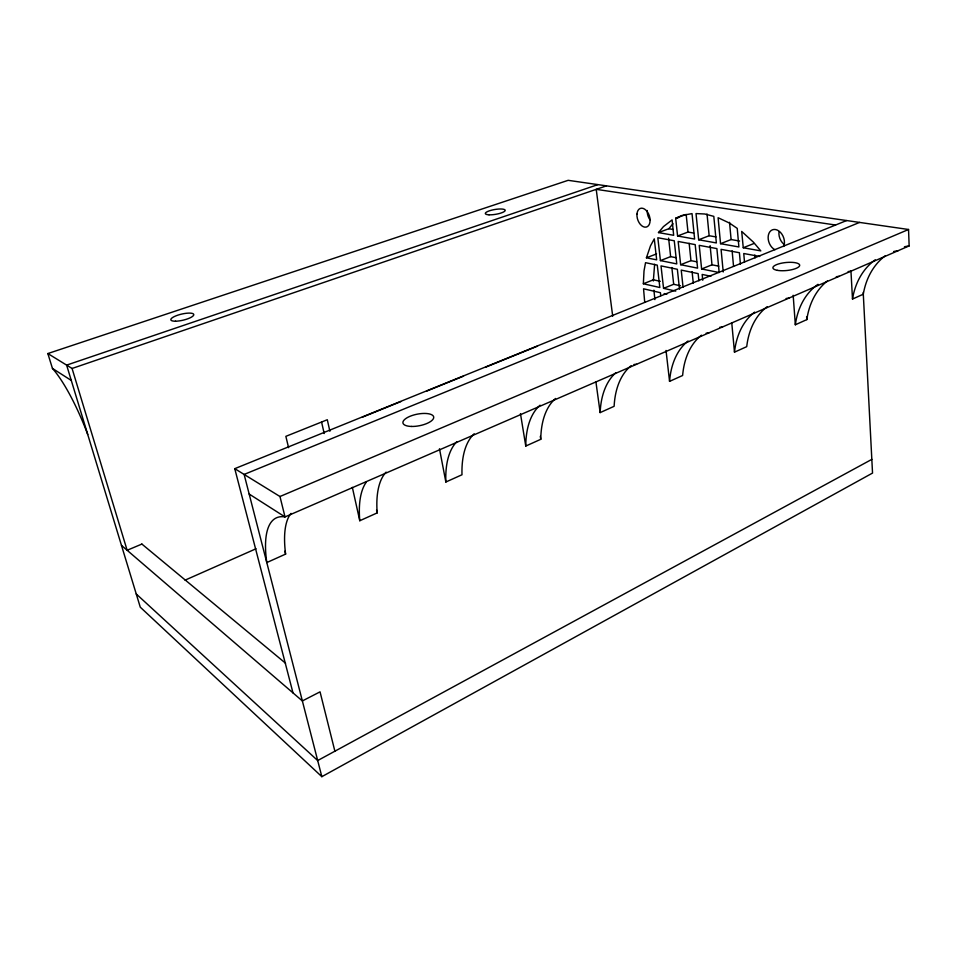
<?xml version="1.0" encoding="UTF-8"?>
<svg xmlns="http://www.w3.org/2000/svg" width="957" height="957" viewBox="0 0 957 957"><rect width="100%" height="100%" fill="white"/><g stroke="black" fill="none" stroke-linecap="round" stroke-linejoin="round"><path stroke-width="1.44" d="M643.355 283.774L644.013 270.951L645.532 262.685L657.268 265.125L659.828 287.507L643.355 283.774L653.404 279.791M653.332 280.987L654.636 264.264M646.418 257.804L650.497 245.829L654.277 238.879L656.669 259.837L646.418 257.804L656.586 253.892M658.488 232.587L663.452 226.606L672.113 219.895L673.668 235.302L658.488 232.587L668.823 228.723L672.998 223.747M597.886 184.617L66.619 365.119L140.272 607.181L321.839 776.677L872.533 473.069L863.214 292.471M871.827 459.372L317.688 760.552L136.253 593.974M291.012 513.383A112.603 38.782 65 0 0 285.605 554.103L266.788 562.572A113.548 37.49 65 0 1 285.019 516.924L279.97 496.516L234.764 468.667L846.598 220.553M352.343 487.364L359.772 520.74L377.178 512.904A108.033 44.656 64.6 0 1 386.102 472.124M439.478 448.761L445.854 482.017L461.992 474.756A103.823 49.513 64.2 0 1 474.193 433.772M520.464 413.615L525.764 446.058L540.765 439.311A99.923 53.532 63.7 0 1 555.538 398.483M595.888 381.676L600.147 412.599L614.131 406.306A96.322 56.858 63.2 0 1 631.106 365.706M666.024 350.465L669.565 381.365L682.628 375.491A92.973 59.585 62.7 0 1 701.457 335.189M731.746 322.724L734.486 352.164L746.723 346.649A89.85 61.81 62 0 1 767.143 306.695M793.174 295.294L795.339 324.782L806.823 319.614A86.943 63.629 61.3 0 1 827.47 280.891M850.952 270.987L852.496 299.062L863.298 294.206A84.216 65.088 60.3 0 1 885.069 255.902M675.678 218.292L682.042 215.445L692.031 213.614L694.615 239.047L677.58 235.996L675.678 218.292L686.157 214.428L687.987 232.049L693.681 233.041M185.048 580.157L256.021 548.768M87.733 434.478A77.613 17.405 68.1 0 0 52.444 368.421L47.85 353.552L568.159 180.323L908.54 229.489L909.15 245.913L285.019 516.924L249.167 494.039M279.97 496.516L908.54 229.489M141.887 544.066L127.137 550.275L72.074 368.469L47.85 353.552M859.589 222.419L244.131 474.433L321.839 776.677M362.177 417.264L400.935 401.545M426.834 391.042L463.475 376.173M485.773 367.129L537.499 346.147M679.506 289.205L677.353 269.288L661.012 265.902L663.56 288.356L673.68 284.289L680.475 285.796M701.613 268.965L719.174 272.53L716.889 248.593L699.232 245.351L701.613 268.965L711.984 264.814L718.767 266.154M743.254 247.743L760.791 250.89L753.41 242.157L741.699 231.427L743.254 247.743L753.889 243.521M680.654 264.706L697.581 268.151L695.189 244.609L678.166 241.475L680.654 264.706L690.954 260.651L696.612 261.775M720.549 243.688L738.888 246.966L737.237 228.388L729.437 223.053L718.097 217.718L720.549 243.688L731.1 239.549L739.594 241.032M660.414 260.591L676.766 263.917L674.266 240.769L657.83 237.755L660.414 260.591L670.642 256.632L676.109 257.708M698.67 239.776L716.35 242.934L713.802 216.366L704.759 213.997L696.026 213.578L698.67 239.776L709.149 235.733L715.98 236.917M677.58 235.996L687.987 232.049M676.037 218.447L678.645 217.478M72.074 368.469L606.439 185.861M835.569 225.027L596.223 189.342L612.707 316.193M668.823 228.723L672.974 229.441M759.726 256.452L743.756 253.521L744.51 262.146M710.931 276.262L702.163 274.444L702.749 280.245M653.188 279.755L660.294 281.322M663.56 288.356L675.75 291.119M664.146 293.572L666.85 294.194M52.444 368.421L71.297 380.455M141.875 544.055L285.569 663.237M121.479 545.406L302.364 700.943L320.045 691.839L334.89 751.209M234.764 468.667L292.986 692.88M284.887 551.208L285.605 554.103M288.583 447.673L285.856 436.344L327.294 419.74L329.89 431.272M321.588 422.073L324.196 433.521M376.556 510.021L377.178 512.904M644.707 302.292L643.547 288.799L660.426 292.71L660.761 295.641M654.911 299.613L653.894 290.162M540.298 436.38L540.765 439.311M668.608 238.137L670.642 256.632M671.838 267.505L673.68 284.289M683.059 287.22L681.228 270.101L698.143 273.606L698.885 280.844M689.148 243.293L690.954 260.651M692.09 271.704L693.275 283.069M707.032 213.997L709.149 235.733M710.118 245.698L711.984 264.814M723.217 271.967L721.076 249.358L739.402 252.72L740.419 264.192M729.533 222.323L731.1 239.549M732.129 250.83L733.541 266.321M754.846 254.993L755.085 257.852M806.619 316.683L806.823 319.614M904.437 246.786A84.216 65.088 60.3 0 1 909.15 245.913M852.496 299.062A84.742 64.825 60.5 0 1 875.212 259.814M893.635 251.535A84.742 64.825 60.5 0 1 898.049 250.734M795.339 324.782A87.494 63.306 61.4 0 1 818.008 284.313M836.262 276.74A87.494 63.306 61.4 0 1 839.169 276.298M848.105 271.609A86.943 63.629 61.3 0 1 851.024 271.154M734.486 352.164A90.436 61.415 62.2 0 1 754.606 312.126M786.08 298.512A89.85 61.81 62 0 1 788.939 298.117M669.565 381.365A93.607 59.083 62.8 0 1 688.047 341.003M706.146 333.192A93.607 59.083 62.8 0 1 708.898 332.869M719.712 327.306A92.973 59.585 62.7 0 1 722.487 326.971M600.147 412.599A97.004 56.248 63.3 0 1 615.758 372.775M633.941 364.509A97.004 56.248 63.3 0 1 636.584 364.27M525.764 446.058A100.664 52.802 63.8 0 1 540.071 405.194M445.854 482.017A104.612 48.64 64.2 0 1 456.704 441.799M359.772 520.74A108.895 43.591 64.6 0 1 366.316 482.113M649.97 219.799A9.749 6.173 71.7 0 1 647.255 210.504M783.651 244.011A10.838 7.74 69.6 0 1 779.01 231.738M774.931 249.729A10.898 7.704 69.5 0 1 768.399 235.075A10.898 7.704 69.5 0 1 779.034 231.115A10.898 7.704 69.5 0 1 783.711 246.463M777.275 270.329A13.458 4.019 -5.7 0 0 799.382 266.202A13.458 4.019 -5.7 0 0 782.192 263.055A13.458 4.019 -5.7 0 0 777.275 270.329M411.39 426.451A15.671 5.886 -11.1 0 0 433.7 417.025A15.671 5.886 -11.1 0 0 409.823 416.379A15.671 5.886 -11.1 0 0 411.39 426.451M175.514 321.205A11.771 3.134 -13.1 0 0 193.733 315.02A11.771 3.134 -13.1 0 0 177.703 315.2A11.771 3.134 -13.1 0 0 175.514 321.205M489.027 214.811A10.096 2.452 -9.4 0 0 505.105 210.743A10.096 2.452 -9.4 0 0 491.647 210.157A10.096 2.452 -9.4 0 0 489.027 214.811M636.955 214.141A9.797 6.125 71.6 0 0 646.214 227.084A9.797 6.125 71.6 0 0 647.363 211.832A9.797 6.125 71.6 0 0 636.955 214.141"/></g></svg>
